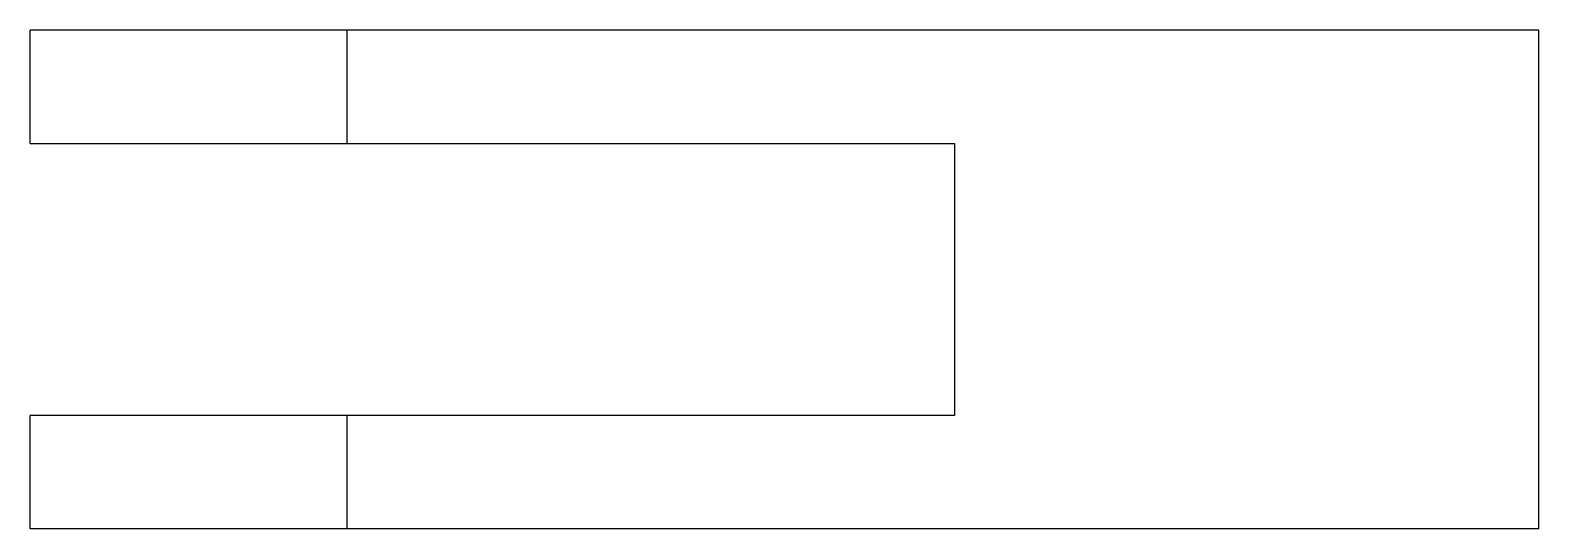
# Model space of a CAD drawing. Header units: metres. Extents: x -20.8 to 45.8, y -22 to 0.
import ezdxf

# ---------------------------------------------------------------- set-up
doc = ezdxf.new("R2010")
doc.units = ezdxf.units.M

msp = doc.modelspace()

# ---------------------------------------------------------------- linework, layer by layer
for points in [[(-20.8, -5), (-20.8, -4.9), (-20.8, -4.8), (-20.8, -4.7), (-20.8, -4.6), (-20.8, -4.5), (-20.8, -4.4), (-20.8, -4.3), (-20.8, -4.2), (-20.8, -4.1), (-20.8, -4), (-20.8, -3.9), (-20.8, -3.8), (-20.8, -3.7), (-20.8, -3.6), (-20.8, -3.5), (-20.8, -3.4), (-20.8, -3.3), (-20.8, -3.2), (-20.8, -3.1), (-20.8, -3), (-20.8, -2.9), (-20.8, -2.8), (-20.8, -2.7), (-20.8, -2.6), (-20.8, -2.5), (-20.8, -2.4), (-20.8, -2.3), (-20.8, -2.2), (-20.8, -2.1), (-20.8, -2), (-20.8, -1.9), (-20.8, -1.8), (-20.8, -1.7), (-20.8, -1.6), (-20.8, -1.5), (-20.8, -1.4), (-20.8, -1.3), (-20.8, -1.2), (-20.8, -1.1), (-20.8, -1), (-20.8, -0.9), (-20.8, -0.8), (-20.8, -0.7), (-20.8, -0.6), (-20.8, -0.5), (-20.8, -0.4), (-20.8, -0.3), (-20.8, -0.2), (-20.8, -0.1), (-20.8, 0)], [(-6.8, 0), (-6.849, 0), (-6.898, 0), (-6.947, 0), (-7.038, 0), (-7.183, 0), (-7.328, 0), (-7.473, 0), (-7.693, 0), (-7.927, 0), (-8.16, 0), (-8.416, 0), (-8.726, 0), (-9.037, 0), (-9.347, 0), (-9.701, 0), (-10.073, 0), (-10.444, 0), (-10.822, 0), (-11.236, 0), (-11.651, 0), (-12.065, 0), (-12.492, 0), (-12.928, 0), (-13.364, 0), (-13.8, 0), (-14.236, 0), (-14.672, 0), (-15.108, 0), (-15.535, 0), (-15.949, 0), (-16.364, 0), (-16.778, 0), (-17.156, 0), (-17.527, 0), (-17.899, 0), (-18.253, 0), (-18.563, 0), (-18.874, 0), (-19.184, 0), (-19.44, 0), (-19.673, 0), (-19.907, 0), (-20.127, 0), (-20.272, 0), (-20.417, 0), (-20.562, 0), (-20.653, 0), (-20.702, 0), (-20.751, 0), (-20.8, 0)], [(-6.8, -5), (-6.8, -4.9), (-6.8, -4.8), (-6.8, -4.7), (-6.8, -4.6), (-6.8, -4.5), (-6.8, -4.4), (-6.8, -4.3), (-6.8, -4.2), (-6.8, -4.1), (-6.8, -4), (-6.8, -3.9), (-6.8, -3.8), (-6.8, -3.7), (-6.8, -3.6), (-6.8, -3.5), (-6.8, -3.4), (-6.8, -3.3), (-6.8, -3.2), (-6.8, -3.1), (-6.8, -3), (-6.8, -2.9), (-6.8, -2.8), (-6.8, -2.7), (-6.8, -2.6), (-6.8, -2.5), (-6.8, -2.4), (-6.8, -2.3), (-6.8, -2.2), (-6.8, -2.1), (-6.8, -2), (-6.8, -1.9), (-6.8, -1.8), (-6.8, -1.7), (-6.8, -1.6), (-6.8, -1.5), (-6.8, -1.4), (-6.8, -1.3), (-6.8, -1.2), (-6.8, -1.1), (-6.8, -1), (-6.8, -0.9), (-6.8, -0.8), (-6.8, -0.7), (-6.8, -0.6), (-6.8, -0.5), (-6.8, -0.4), (-6.8, -0.3), (-6.8, -0.2), (-6.8, -0.1), (-6.8, 0)], [(45.8, 0), (44.748, 0), (43.696, 0), (42.644, 0), (41.592, 0), (40.54, 0), (39.488, 0), (38.436, 0), (37.384, 0), (36.332, 0), (35.28, 0), (34.228, 0), (33.176, 0), (32.124, 0), (31.072, 0), (30.02, 0), (28.968, 0), (27.916, 0), (26.864, 0), (25.812, 0), (24.76, 0), (23.708, 0), (22.656, 0), (21.604, 0), (20.552, 0), (19.5, 0), (18.448, 0), (17.396, 0), (16.344, 0), (15.292, 0), (14.24, 0), (13.188, 0), (12.136, 0), (11.084, 0), (10.032, 0), (8.98, 0), (7.928, 0), (6.876, 0), (5.824, 0), (4.772, 0), (3.72, 0), (2.668, 0), (1.616, 0), (0.564, 0), (-0.488, 0), (-1.54, 0), (-2.592, 0), (-3.644, 0), (-4.696, 0), (-5.748, 0), (-6.8, 0)], [(45.8, -22), (45.8, -21.56), (45.8, -21.12), (45.8, -20.68), (45.8, -20.24), (45.8, -19.8), (45.8, -19.36), (45.8, -18.92), (45.8, -18.48), (45.8, -18.04), (45.8, -17.6), (45.8, -17.16), (45.8, -16.72), (45.8, -16.28), (45.8, -15.84), (45.8, -15.4), (45.8, -14.96), (45.8, -14.52), (45.8, -14.08), (45.8, -13.64), (45.8, -13.2), (45.8, -12.76), (45.8, -12.32), (45.8, -11.88), (45.8, -11.44), (45.8, -11), (45.8, -10.56), (45.8, -10.12), (45.8, -9.68), (45.8, -9.24), (45.8, -8.8), (45.8, -8.36), (45.8, -7.92), (45.8, -7.48), (45.8, -7.04), (45.8, -6.6), (45.8, -6.16), (45.8, -5.72), (45.8, -5.28), (45.8, -4.84), (45.8, -4.4), (45.8, -3.96), (45.8, -3.52), (45.8, -3.08), (45.8, -2.64), (45.8, -2.2), (45.8, -1.76), (45.8, -1.32), (45.8, -0.88), (45.8, -0.44), (45.8, 0)], [(-20.8, -5), (-20.751, -5), (-20.702, -5), (-20.653, -5), (-20.562, -5), (-20.417, -5), (-20.272, -5), (-20.127, -5), (-19.907, -5), (-19.673, -5), (-19.44, -5), (-19.184, -5), (-18.874, -5), (-18.563, -5), (-18.253, -5), (-17.899, -5), (-17.527, -5), (-17.156, -5), (-16.778, -5), (-16.364, -5), (-15.949, -5), (-15.535, -5), (-15.108, -5), (-14.672, -5), (-14.236, -5), (-13.8, -5), (-13.364, -5), (-12.928, -5), (-12.492, -5), (-12.065, -5), (-11.651, -5), (-11.236, -5), (-10.822, -5), (-10.444, -5), (-10.073, -5), (-9.701, -5), (-9.347, -5), (-9.037, -5), (-8.726, -5), (-8.416, -5), (-8.16, -5), (-7.927, -5), (-7.693, -5), (-7.473, -5), (-7.328, -5), (-7.183, -5), (-7.038, -5), (-6.947, -5), (-6.898, -5), (-6.849, -5), (-6.8, -5)], [(-6.8, -5), (-6.264, -5), (-5.728, -5), (-5.192, -5), (-4.656, -5), (-4.12, -5), (-3.584, -5), (-3.048, -5), (-2.512, -5), (-1.976, -5), (-1.44, -5), (-0.904, -5), (-0.368, -5), (0.168, -5), (0.704, -5), (1.24, -5), (1.776, -5), (2.312, -5), (2.848, -5), (3.384, -5), (3.92, -5), (4.456, -5), (4.992, -5), (5.528, -5), (6.064, -5), (6.6, -5), (7.136, -5), (7.672, -5), (8.208, -5), (8.744, -5), (9.28, -5), (9.816, -5), (10.352, -5), (10.888, -5), (11.424, -5), (11.96, -5), (12.496, -5), (13.032, -5), (13.568, -5), (14.104, -5), (14.64, -5), (15.176, -5), (15.712, -5), (16.248, -5), (16.784, -5), (17.32, -5), (17.856, -5), (18.392, -5), (18.928, -5), (19.464, -5), (20, -5)], [(20, -5), (20, -5.24), (20, -5.48), (20, -5.72), (20, -5.96), (20, -6.2), (20, -6.44), (20, -6.68), (20, -6.92), (20, -7.16), (20, -7.4), (20, -7.64), (20, -7.88), (20, -8.12), (20, -8.36), (20, -8.6), (20, -8.84), (20, -9.08), (20, -9.32), (20, -9.56), (20, -9.8), (20, -10.04), (20, -10.28), (20, -10.52), (20, -10.76), (20, -11), (20, -11.24), (20, -11.48), (20, -11.72), (20, -11.96), (20, -12.2), (20, -12.44), (20, -12.68), (20, -12.92), (20, -13.16), (20, -13.4), (20, -13.64), (20, -13.88), (20, -14.12), (20, -14.36), (20, -14.6), (20, -14.84), (20, -15.08), (20, -15.32), (20, -15.56), (20, -15.8), (20, -16.04), (20, -16.28), (20, -16.52), (20, -16.76), (20, -17)], [(-6.8, -17), (-6.849, -17), (-6.898, -17), (-6.947, -17), (-7.038, -17), (-7.183, -17), (-7.328, -17), (-7.473, -17), (-7.693, -17), (-7.927, -17), (-8.16, -17), (-8.416, -17), (-8.726, -17), (-9.037, -17), (-9.347, -17), (-9.701, -17), (-10.073, -17), (-10.444, -17), (-10.822, -17), (-11.236, -17), (-11.651, -17), (-12.065, -17), (-12.492, -17), (-12.928, -17), (-13.364, -17), (-13.8, -17), (-14.236, -17), (-14.672, -17), (-15.108, -17), (-15.535, -17), (-15.949, -17), (-16.364, -17), (-16.778, -17), (-17.156, -17), (-17.527, -17), (-17.899, -17), (-18.253, -17), (-18.563, -17), (-18.874, -17), (-19.184, -17), (-19.44, -17), (-19.673, -17), (-19.907, -17), (-20.127, -17), (-20.272, -17), (-20.417, -17), (-20.562, -17), (-20.653, -17), (-20.702, -17), (-20.751, -17), (-20.8, -17)], [(-20.8, -22), (-20.8, -21.9), (-20.8, -21.8), (-20.8, -21.7), (-20.8, -21.6), (-20.8, -21.5), (-20.8, -21.4), (-20.8, -21.3), (-20.8, -21.2), (-20.8, -21.1), (-20.8, -21), (-20.8, -20.9), (-20.8, -20.8), (-20.8, -20.7), (-20.8, -20.6), (-20.8, -20.5), (-20.8, -20.4), (-20.8, -20.3), (-20.8, -20.2), (-20.8, -20.1), (-20.8, -20), (-20.8, -19.9), (-20.8, -19.8), (-20.8, -19.7), (-20.8, -19.6), (-20.8, -19.5), (-20.8, -19.4), (-20.8, -19.3), (-20.8, -19.2), (-20.8, -19.1), (-20.8, -19), (-20.8, -18.9), (-20.8, -18.8), (-20.8, -18.7), (-20.8, -18.6), (-20.8, -18.5), (-20.8, -18.4), (-20.8, -18.3), (-20.8, -18.2), (-20.8, -18.1), (-20.8, -18), (-20.8, -17.9), (-20.8, -17.8), (-20.8, -17.7), (-20.8, -17.6), (-20.8, -17.5), (-20.8, -17.4), (-20.8, -17.3), (-20.8, -17.2), (-20.8, -17.1), (-20.8, -17)], [(20, -17), (19.464, -17), (18.928, -17), (18.392, -17), (17.856, -17), (17.32, -17), (16.784, -17), (16.248, -17), (15.712, -17), (15.176, -17), (14.64, -17), (14.104, -17), (13.568, -17), (13.032, -17), (12.496, -17), (11.96, -17), (11.424, -17), (10.888, -17), (10.352, -17), (9.816, -17), (9.28, -17), (8.744, -17), (8.208, -17), (7.672, -17), (7.136, -17), (6.6, -17), (6.064, -17), (5.528, -17), (4.992, -17), (4.456, -17), (3.92, -17), (3.384, -17), (2.848, -17), (2.312, -17), (1.776, -17), (1.24, -17), (0.704, -17), (0.168, -17), (-0.368, -17), (-0.904, -17), (-1.44, -17), (-1.976, -17), (-2.512, -17), (-3.048, -17), (-3.584, -17), (-4.12, -17), (-4.656, -17), (-5.192, -17), (-5.728, -17), (-6.264, -17), (-6.8, -17)], [(-6.8, -22), (-6.8, -21.9), (-6.8, -21.8), (-6.8, -21.7), (-6.8, -21.6), (-6.8, -21.5), (-6.8, -21.4), (-6.8, -21.3), (-6.8, -21.2), (-6.8, -21.1), (-6.8, -21), (-6.8, -20.9), (-6.8, -20.8), (-6.8, -20.7), (-6.8, -20.6), (-6.8, -20.5), (-6.8, -20.4), (-6.8, -20.3), (-6.8, -20.2), (-6.8, -20.1), (-6.8, -20), (-6.8, -19.9), (-6.8, -19.8), (-6.8, -19.7), (-6.8, -19.6), (-6.8, -19.5), (-6.8, -19.4), (-6.8, -19.3), (-6.8, -19.2), (-6.8, -19.1), (-6.8, -19), (-6.8, -18.9), (-6.8, -18.8), (-6.8, -18.7), (-6.8, -18.6), (-6.8, -18.5), (-6.8, -18.4), (-6.8, -18.3), (-6.8, -18.2), (-6.8, -18.1), (-6.8, -18), (-6.8, -17.9), (-6.8, -17.8), (-6.8, -17.7), (-6.8, -17.6), (-6.8, -17.5), (-6.8, -17.4), (-6.8, -17.3), (-6.8, -17.2), (-6.8, -17.1), (-6.8, -17)], [(-6.8, -22), (-6.849, -22), (-6.898, -22), (-6.947, -22), (-7.038, -22), (-7.183, -22), (-7.328, -22), (-7.473, -22), (-7.693, -22), (-7.927, -22), (-8.16, -22), (-8.416, -22), (-8.726, -22), (-9.037, -22), (-9.347, -22), (-9.701, -22), (-10.073, -22), (-10.444, -22), (-10.822, -22), (-11.236, -22), (-11.651, -22), (-12.065, -22), (-12.492, -22), (-12.928, -22), (-13.364, -22), (-13.8, -22), (-14.236, -22), (-14.672, -22), (-15.108, -22), (-15.535, -22), (-15.949, -22), (-16.364, -22), (-16.778, -22), (-17.156, -22), (-17.527, -22), (-17.899, -22), (-18.253, -22), (-18.563, -22), (-18.874, -22), (-19.184, -22), (-19.44, -22), (-19.673, -22), (-19.907, -22), (-20.127, -22), (-20.272, -22), (-20.417, -22), (-20.562, -22), (-20.653, -22), (-20.702, -22), (-20.751, -22), (-20.8, -22)], [(45.8, -22), (44.748, -22), (43.696, -22), (42.644, -22), (41.592, -22), (40.54, -22), (39.488, -22), (38.436, -22), (37.384, -22), (36.332, -22), (35.28, -22), (34.228, -22), (33.176, -22), (32.124, -22), (31.072, -22), (30.02, -22), (28.968, -22), (27.916, -22), (26.864, -22), (25.812, -22), (24.76, -22), (23.708, -22), (22.656, -22), (21.604, -22), (20.552, -22), (19.5, -22), (18.448, -22), (17.396, -22), (16.344, -22), (15.292, -22), (14.24, -22), (13.188, -22), (12.136, -22), (11.084, -22), (10.032, -22), (8.98, -22), (7.928, -22), (6.876, -22), (5.824, -22), (4.772, -22), (3.72, -22), (2.668, -22), (1.616, -22), (0.564, -22), (-0.488, -22), (-1.54, -22), (-2.592, -22), (-3.644, -22), (-4.696, -22), (-5.748, -22), (-6.8, -22)]]:
    msp.add_lwpolyline(points)

doc.saveas('drawing.dxf')
